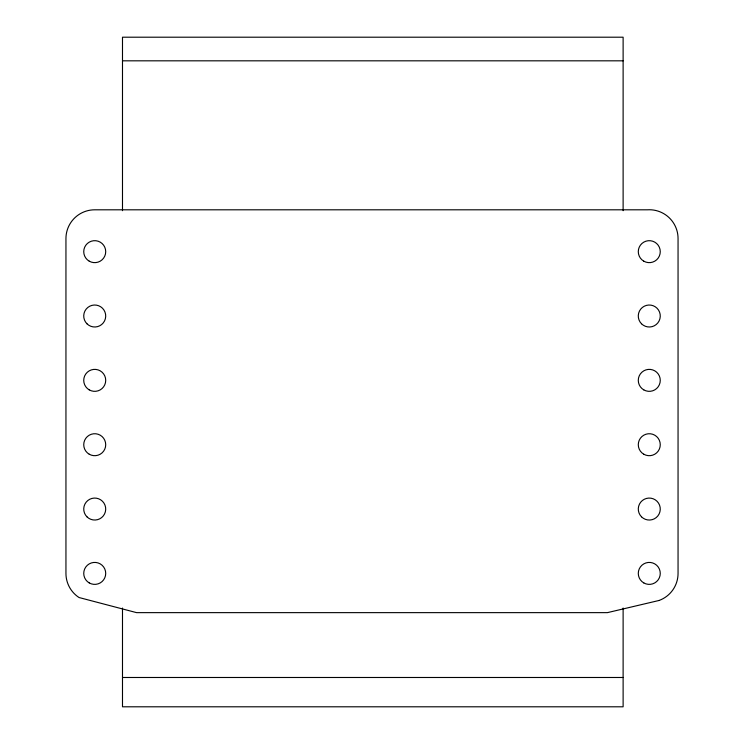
<?xml version="1.0" encoding="UTF-8"?>
<svg xmlns="http://www.w3.org/2000/svg" width="744" height="744" viewBox="0 0 744 744"><rect width="100%" height="100%" fill="white"/><g stroke="black" fill="none" stroke-linecap="round" stroke-linejoin="round"><path stroke-width="1.12" d="M122.49 60.822L623.119 60.822M122.49 677.486L623.119 677.486M623.119 210.692L623.119 37.2L122.49 37.2L122.49 210.692M623.119 608.043L623.119 706.8L122.49 706.8L122.49 608.043M659.035 600.473L607.42 612.638L136.58 612.638L79.031 597.525A28.774 28.774 0 0 1 65.946 573.401L65.946 238.582A28.774 28.774 0 0 1 94.721 209.808L647.354 209.808A28.774 28.774 0 0 1 678.054 238.517L678.054 573.401A28.774 28.774 0 0 1 659.035 600.473M643.783 261.172A10.983 10.983 0 0 0 660.263 251.658A10.983 10.983 0 0 0 643.783 242.144A10.983 10.983 0 0 0 643.783 261.172M643.783 389.875A10.983 10.983 0 0 0 660.263 380.361A10.983 10.983 0 0 0 643.783 370.838A10.983 10.983 0 0 0 643.783 389.875M641.505 323.779A10.983 10.983 0 0 0 659.891 318.851A10.983 10.983 0 0 0 646.434 305.393A10.983 10.983 0 0 0 641.505 323.779M643.783 454.221A10.983 10.983 0 0 0 660.263 444.707A10.983 10.983 0 0 0 643.783 435.194A10.983 10.983 0 0 0 643.783 454.221M641.505 516.82A10.983 10.983 0 0 0 659.891 511.9A10.983 10.983 0 0 0 646.434 498.443A10.983 10.983 0 0 0 641.505 516.82M643.783 582.915A10.983 10.983 0 0 0 660.263 573.401A10.983 10.983 0 0 0 643.783 563.887A10.983 10.983 0 0 0 643.783 582.915M89.234 261.172A10.983 10.983 0 0 0 105.713 251.658A10.983 10.983 0 0 0 89.234 242.144A10.983 10.983 0 0 0 89.234 261.172M86.955 323.779A10.983 10.983 0 0 0 105.332 318.851A10.983 10.983 0 0 0 91.875 305.393A10.983 10.983 0 0 0 86.955 323.779M89.234 389.875A10.983 10.983 0 0 0 105.713 380.361A10.983 10.983 0 0 0 89.234 370.838A10.983 10.983 0 0 0 89.234 389.875M89.234 454.221A10.983 10.983 0 0 0 105.713 444.707A10.983 10.983 0 0 0 89.234 435.194A10.983 10.983 0 0 0 89.234 454.221M86.955 516.82A10.983 10.983 0 0 0 105.332 511.9A10.983 10.983 0 0 0 91.875 498.443A10.983 10.983 0 0 0 86.955 516.82M89.234 582.915A10.983 10.983 0 0 0 105.713 573.401A10.983 10.983 0 0 0 89.234 563.887A10.983 10.983 0 0 0 89.234 582.915"/></g></svg>
